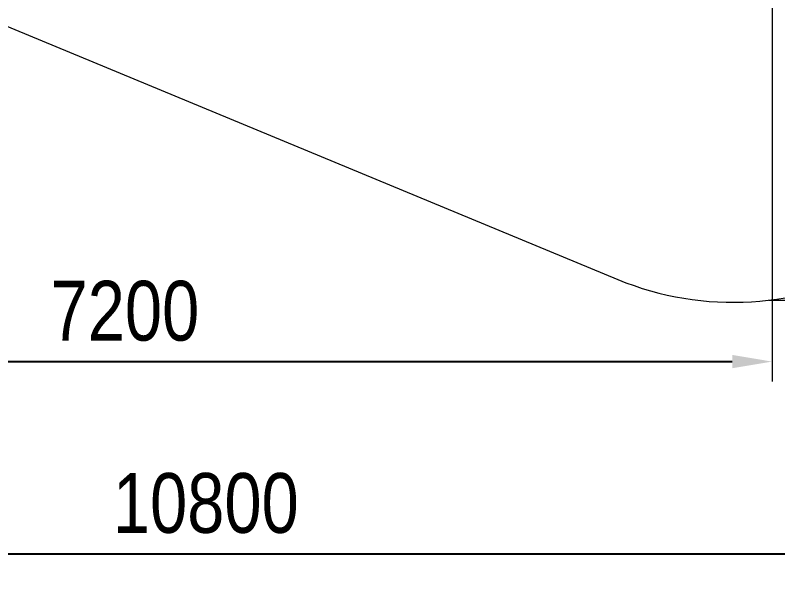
# Model space of a CAD drawing. Header units: millimetres. Extents: x -6104 to 7803, y -6013 to 4803.
# Drawn here: x -684 to 3140, y -6013 to -3211 of the extents above; entities that cross this region are included whole.
import ezdxf

# ---------------------------------------------------------------- set-up
doc = ezdxf.new("R2010")
doc.units = ezdxf.units.MM
for name, color, linetype in [('DIKOM_ЗОНА', 80, 'Continuous'), ('DIKOM_РАЗМЕР_ЗОНА', 7, 'Continuous'), ('DIKOM_РАЗМЕР_ОБЪЕКТА', 7, 'Continuous')]:
    doc.layers.add(name, color=color, linetype=linetype)
doc.styles.add('style1', font='arial.ttf', dxfattribs={"width": 0.8})
doc.dimstyles.new('1-50', dxfattribs={"dimtxt": 300, "dimasz": 200, "dimexe": 100, "dimexo": 0, "dimgap": 100, "dimtad": 1, "dimtxsty": 'style1', "dimcen": 200, "dimclrd": 7, "dimclre": 7, "dimclrt": 7, "dimadec": 1, "dimazin": 2, "dimtfac": 1, "dimtmove": 0, "dimatfit": 2, "dimfxl": 0, "dimlwd": 25, "dimlwe": 18, "dimarcsym": 0})

# ---------------------------------------------------------------- blocks, each defined once
blk = doc.blocks.new('*D10')
at = {"layer": 'Defpoints', "color": 0, "transparency": 16777216}
for p in [(-4094.7, -224.5), (3111.6, -1726), (3111.6, -4948.6)]:
    blk.add_point(p, dxfattribs=at)
at = {"layer": 'DIKOM_РАЗМЕР_ОБЪЕКТА', "color": 7, "lineweight": 18, "transparency": 16777216}
for p, q in [((-4094.7, -224.5), (-4094.7, -5048.6)), ((3111.6, -1726), (3111.6, -5048.6))]:
    blk.add_line(p, q, dxfattribs=at)
at = {"layer": 'DIKOM_РАЗМЕР_ОБЪЕКТА', "color": 7, "lineweight": 25, "transparency": 16777216}
blk.add_line((-3894.7, -4948.6), (2911.6, -4948.6), dxfattribs=at)
at = {"layer": 'DIKOM_РАЗМЕР_ОБЪЕКТА', "color": 7, "transparency": 16777216}
for points in [[(-3894.7, -4915.2), (-3894.7, -4981.9), (-4094.7, -4948.6)], [(2911.6, -4915.2), (2911.6, -4981.9), (3111.6, -4948.6)]]:
    blk.add_solid(points, dxfattribs=at)
at = {"layer": 'DIKOM_РАЗМЕР_ОБЪЕКТА', "color": 7, "transparency": 16777216, "insert": (-134.2, -4695.4), "char_height": 300, "attachment_point": 5, "style": 'style1'}
blk.add_mtext('7200', dxfattribs=at)
blk = doc.blocks.new('*D12')
at = {"layer": 'Defpoints', "color": 0, "transparency": 16777216}
for p in [(-6103.6, -69.9), (4675.4, -1132.9), (4675.4, -5913.1)]:
    blk.add_point(p, dxfattribs=at)
at = {"layer": 'DIKOM_РАЗМЕР_ЗОНА', "color": 7, "lineweight": 18, "transparency": 16777216}
for p, q in [((-6103.6, -69.9), (-6103.6, -6013.1)), ((4675.4, -1132.9), (4675.4, -6013.1))]:
    blk.add_line(p, q, dxfattribs=at)
at = {"layer": 'DIKOM_РАЗМЕР_ЗОНА', "color": 7, "lineweight": 25, "transparency": 16777216}
blk.add_line((-5903.6, -5913.1), (4475.4, -5913.1), dxfattribs=at)
at = {"layer": 'DIKOM_РАЗМЕР_ЗОНА', "color": 7, "transparency": 16777216}
for points in [[(-5903.6, -5879.7), (-5903.6, -5946.4), (-6103.6, -5913.1)], [(4475.4, -5879.7), (4475.4, -5946.4), (4675.4, -5913.1)]]:
    blk.add_solid(points, dxfattribs=at)
at = {"layer": 'DIKOM_РАЗМЕР_ЗОНА', "color": 7, "transparency": 16777216, "insert": (271.5, -5659.9), "char_height": 300, "attachment_point": 5, "style": 'style1'}
blk.add_mtext('10800', dxfattribs=at)
blk = doc.blocks.new('*D13')
at = {"layer": 'Defpoints', "color": 0, "transparency": 16777216}
for p in [(2913.4, 4802.5), (7702.7, 4802.5), (3095.2, -4640)]:
    blk.add_point(p, dxfattribs=at)
at = {"layer": 'DIKOM_РАЗМЕР_ЗОНА', "color": 7, "lineweight": 18, "transparency": 16777216}
for p, q in [((2913.4, 4802.5), (7802.7, 4802.5)), ((3095.2, -4640), (7802.7, -4640))]:
    blk.add_line(p, q, dxfattribs=at)
at = {"layer": 'DIKOM_РАЗМЕР_ЗОНА', "color": 7, "lineweight": 25, "transparency": 16777216}
blk.add_line((7702.7, -4440), (7702.7, 4602.5), dxfattribs=at)
at = {"layer": 'DIKOM_РАЗМЕР_ЗОНА', "color": 7, "transparency": 16777216}
for points in [[(7669.4, 4602.5), (7736.1, 4602.5), (7702.7, 4802.5)], [(7669.4, -4440), (7736.1, -4440), (7702.7, -4640)]]:
    blk.add_solid(points, dxfattribs=at)
at = {"layer": 'DIKOM_РАЗМЕР_ЗОНА', "color": 7, "transparency": 16777216, "insert": (7449.6, 71.5), "char_height": 300, "attachment_point": 5, "rotation": 90, "style": 'style1'}
blk.add_mtext('9450', dxfattribs=at)

msp = doc.modelspace()

# ---------------------------------------------------------------- linework, layer by layer
at = {"layer": 'DIKOM_ЗОНА', "color": 3, "lineweight": 15}
msp.add_lwpolyline([(3729.818, 397.642, -0.40205918), (4208.986, 897.207, 0.44278713), (4683.385, 1465.672), (4399.076, 3509.23, 0.49109139), (2338.358, 4687.938), (-1970.186, 2899.63, 0.32019065), (-2277.546, 2406.784, -0.43253014), (-2776.581, 1875.739), (-5103.623, 1875.739, 0.41421356), (-6103.623, 875.739), (-6103.623, -724.26, 0.41421356), (-5103.623, -1724.26), (-2776.581, -1724.26, -0.43253014), (-2277.546, -2255.305, 0.32019065), (-1970.186, -2748.151), (2338.358, -4536.46, 0.49109139), (4399.076, -3357.751), (4683.385, -1314.193, 0.44278714), (4208.986, -745.728, -0.40205919), (3729.818, -246.163)], format="xyb", close=True, dxfattribs=at)

# ---------------------------------------------------------------- dimensions: what is measured, and where the dimension line sits
at = {"layer": 'DIKOM_РАЗМЕР_ЗОНА'}
dim = msp.add_linear_dim(base=(7702.738, 4802.534), p1=(3095.2, -4639.996), p2=(2913.385, 4802.534), angle=90, text='9450', dimstyle='1-50', dxfattribs=at)
dim.commit()
dim.dimension.update_dxf_attribs({"geometry": '*D13', "text_midpoint": (7702.738, 71.467), "dimtype": 160})
dim = msp.add_linear_dim(base=(4675.352, -5913.064), p1=(-6103.623, -69.942), p2=(4675.352, -1132.872), text='10800', dimstyle='1-50', dxfattribs=at)
dim.commit()
dim.dimension.update_dxf_attribs({"geometry": '*D12', "text_midpoint": (271.508, -5913.064), "dimtype": 160})
at = {"layer": 'DIKOM_РАЗМЕР_ОБЪЕКТА'}
dim = msp.add_linear_dim(base=(3111.629, -4948.576), p1=(-4094.654, -224.488), p2=(3111.629, -1726.033), text='7200', dimstyle='1-50', dxfattribs=at)
dim.commit()
dim.dimension.update_dxf_attribs({"geometry": '*D10', "text_midpoint": (-134.242, -4948.576), "dimtype": 160})

doc.saveas('drawing.dxf')
